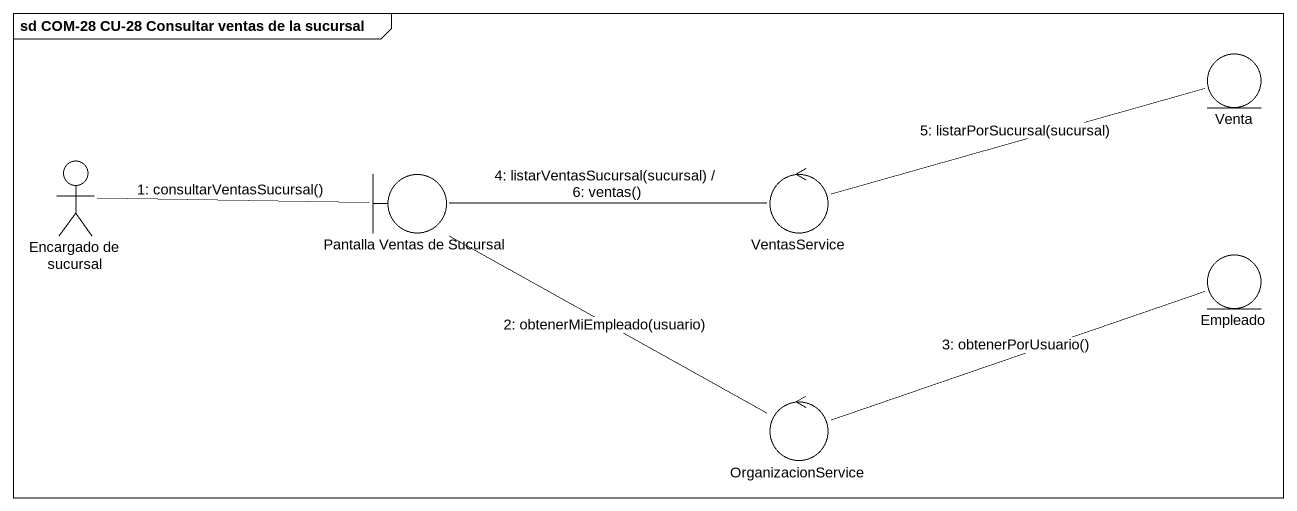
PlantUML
@startuml
mainframe sd COM-28 CU-28 Consultar ventas de la sucursal
entity Venta
actor "Encargado de sucursal" as Encargado_de_sucursal
boundary "Pantalla Ventas de Sucursal" as Pantalla_Ventas_de_Sucursal
control VentasService
entity Empleado
control OrganizacionService
Encargado_de_sucursal -right- Pantalla_Ventas_de_Sucursal : 1: consultarVentasSucursal()
Pantalla_Ventas_de_Sucursal -right- VentasService : 4: listarVentasSucursal(sucursal) / 6: ventas()
Pantalla_Ventas_de_Sucursal -right- OrganizacionService : 2: obtenerMiEmpleado(usuario)
VentasService -right- Venta : 5: listarPorSucursal(sucursal)
OrganizacionService -right- Empleado : 3: obtenerPorUsuario()
@enduml
